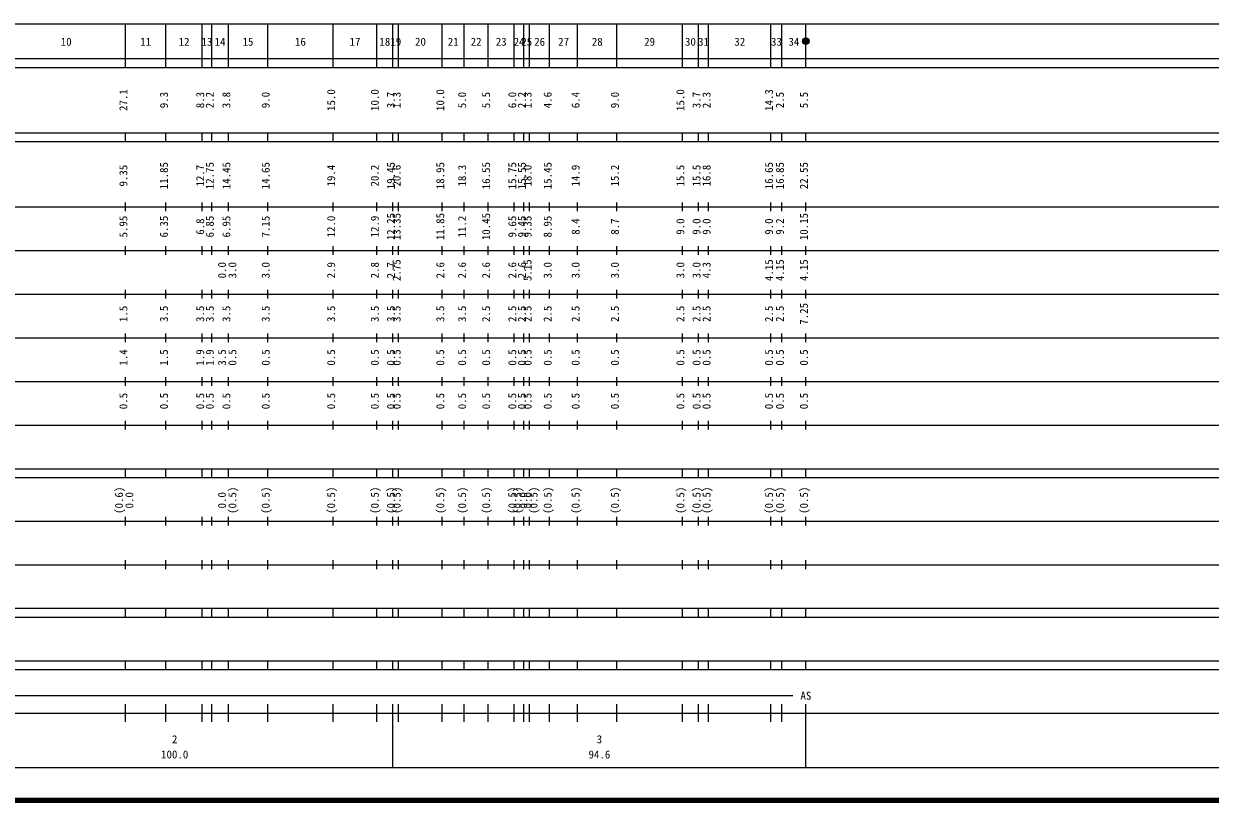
# Model space of a CAD drawing. Units: millimetres on the paper, enlarged 1000 times. Extents: x -376306283 to 680000, y -957283980 to 380000.
# Drawn here: x 183417 to 455235, y 20000 to 198000 of the extents above; entities that cross this region are included whole.
import ezdxf
from ezdxf.enums import TextEntityAlignment as Align

# ---------------------------------------------------------------- set-up
doc = ezdxf.new("R2010")
doc.units = ezdxf.units.MM
doc.header["$LTSCALE"] = 1000
doc.layers.add('M-TTL', color=2, linetype='Continuous', lineweight=140)
doc.layers.add('M-TTL-BAND', color=7, linetype='Continuous', lineweight=25)
doc.styles.add('ＭＳ ゴシック', font='')
doc.styles.get('ＭＳ ゴシック').set_extended_font_data('MS Gothic')

msp = doc.modelspace()

# ---------------------------------------------------------------- linework, layer by layer
at = {"layer": 'M-TTL'}
msp.add_line((40000, 20000), (680000, 20000), dxfattribs=at)
at = {"layer": 'M-TTL-BAND'}
for p, q in [((68000, 198000), (579000, 198000)), ((206700, 188000), (206700, 198000)), ((216000, 188000), (216000, 198000)), ((224300, 188000), (224300, 198000)), ((226500, 188000), (226500, 198000)), ((230300, 188000), (230300, 198000)), ((239300, 188000), (239300, 198000)), ((254300, 188000), (254300, 198000)), ((264300, 188000), (264300, 198000)), ((268000, 188000), (268000, 198000)), ((269300, 188000), (269300, 198000)), ((279300, 188000), (279300, 198000)), ((284300, 188000), (284300, 198000)), ((289800, 188000), (289800, 198000)), ((295800, 188000), (295800, 198000)), ((298000, 188000), (298000, 198000)), ((299300, 188000), (299300, 198000)), ((303900, 188000), (303900, 198000)), ((310300, 188000), (310300, 198000)), ((319300, 188000), (319300, 198000)), ((334300, 188000), (334300, 198000)), ((338000, 188000), (338000, 198000)), ((340300, 188000), (340300, 198000)), ((354600, 188000), (354600, 198000)), ((357100, 188000), (357100, 198000)), ((362600, 188000), (362600, 198000)), ((40000, 190000), (579000, 190000)), ((40000, 188000), (579000, 188000)), ((40000, 173000), (579000, 173000)), ((206700, 171000), (206700, 173000)), ((216000, 171000), (216000, 173000)), ((224300, 171000), (224300, 173000)), ((226500, 171000), (226500, 173000)), ((230300, 171000), (230300, 173000)), ((239300, 171000), (239300, 173000)), ((254300, 171000), (254300, 173000)), ((264300, 171000), (264300, 173000)), ((268000, 171000), (268000, 173000)), ((269300, 171000), (269300, 173000)), ((279300, 171000), (279300, 173000)), ((284300, 171000), (284300, 173000)), ((289800, 171000), (289800, 173000)), ((295800, 171000), (295800, 173000)), ((298000, 171000), (298000, 173000)), ((299300, 171000), (299300, 173000)), ((303900, 171000), (303900, 173000)), ((310300, 171000), (310300, 173000)), ((319300, 171000), (319300, 173000)), ((334300, 171000), (334300, 173000)), ((338000, 171000), (338000, 173000)), ((340300, 171000), (340300, 173000)), ((354600, 171000), (354600, 173000)), ((357100, 171000), (357100, 173000)), ((362600, 171000), (362600, 173000)), ((40000, 171000), (579000, 171000)), ((40000, 156000), (579000, 156000)), ((206700, 155000), (206700, 157000)), ((216000, 155000), (216000, 157000)), ((224300, 155000), (224300, 157000)), ((226500, 155000), (226500, 157000)), ((230300, 155000), (230300, 157000)), ((239300, 155000), (239300, 157000)), ((254300, 155000), (254300, 157000)), ((264300, 155000), (264300, 157000)), ((268000, 155000), (268000, 157000)), ((269300, 155000), (269300, 157000)), ((279300, 155000), (279300, 157000)), ((284300, 155000), (284300, 157000)), ((289800, 155000), (289800, 157000)), ((295800, 155000), (295800, 157000)), ((298000, 155000), (298000, 157000)), ((299300, 155000), (299300, 157000)), ((303900, 155000), (303900, 157000)), ((310300, 155000), (310300, 157000)), ((319300, 155000), (319300, 157000)), ((334300, 155000), (334300, 157000)), ((338000, 155000), (338000, 157000)), ((340300, 155000), (340300, 157000)), ((354600, 155000), (354600, 157000)), ((357100, 155000), (357100, 157000)), ((362600, 155000), (362600, 157000)), ((206700, 145000), (206700, 147000)), ((216000, 145000), (216000, 147000)), ((224300, 145000), (224300, 147000)), ((226500, 145000), (226500, 147000)), ((230300, 145000), (230300, 147000)), ((239300, 145000), (239300, 147000)), ((254300, 145000), (254300, 147000)), ((264300, 145000), (264300, 147000)), ((268000, 145000), (268000, 147000)), ((269300, 145000), (269300, 147000)), ((279300, 145000), (279300, 147000)), ((284300, 145000), (284300, 147000)), ((289800, 145000), (289800, 147000)), ((295800, 145000), (295800, 147000)), ((298000, 145000), (298000, 147000)), ((299300, 145000), (299300, 147000)), ((303900, 145000), (303900, 147000)), ((310300, 145000), (310300, 147000)), ((319300, 145000), (319300, 147000)), ((334300, 145000), (334300, 147000)), ((338000, 145000), (338000, 147000)), ((340300, 145000), (340300, 147000)), ((354600, 145000), (354600, 147000)), ((357100, 145000), (357100, 147000)), ((362600, 145000), (362600, 147000)), ((46000, 146000), (579000, 146000)), ((52000, 136000), (579000, 136000)), ((206700, 135000), (206700, 137000)), ((216000, 135000), (216000, 137000)), ((224300, 135000), (224300, 137000)), ((226500, 135000), (226500, 137000)), ((230300, 135000), (230300, 137000)), ((239300, 135000), (239300, 137000)), ((254300, 135000), (254300, 137000)), ((264300, 135000), (264300, 137000)), ((268000, 135000), (268000, 137000)), ((269300, 135000), (269300, 137000)), ((279300, 135000), (279300, 137000)), ((284300, 135000), (284300, 137000)), ((289800, 135000), (289800, 137000)), ((295800, 135000), (295800, 137000)), ((298000, 135000), (298000, 137000)), ((299300, 135000), (299300, 137000)), ((303900, 135000), (303900, 137000)), ((310300, 135000), (310300, 137000)), ((319300, 135000), (319300, 137000)), ((334300, 135000), (334300, 137000)), ((338000, 135000), (338000, 137000)), ((340300, 135000), (340300, 137000)), ((354600, 135000), (354600, 137000)), ((357100, 135000), (357100, 137000)), ((362600, 135000), (362600, 137000)), ((46000, 126000), (579000, 126000)), ((206700, 125000), (206700, 127000)), ((216000, 125000), (216000, 127000)), ((224300, 125000), (224300, 127000)), ((226500, 125000), (226500, 127000)), ((230300, 125000), (230300, 127000)), ((239300, 125000), (239300, 127000)), ((254300, 125000), (254300, 127000)), ((264300, 125000), (264300, 127000)), ((268000, 125000), (268000, 127000)), ((269300, 125000), (269300, 127000)), ((279300, 125000), (279300, 127000)), ((284300, 125000), (284300, 127000)), ((289800, 125000), (289800, 127000)), ((295800, 125000), (295800, 127000)), ((298000, 125000), (298000, 127000)), ((299300, 125000), (299300, 127000)), ((303900, 125000), (303900, 127000)), ((310300, 125000), (310300, 127000)), ((319300, 125000), (319300, 127000)), ((334300, 125000), (334300, 127000)), ((338000, 125000), (338000, 127000)), ((340300, 125000), (340300, 127000)), ((354600, 125000), (354600, 127000)), ((357100, 125000), (357100, 127000)), ((362600, 125000), (362600, 127000)), ((206700, 115000), (206700, 117000)), ((216000, 115000), (216000, 117000)), ((224300, 115000), (224300, 117000)), ((226500, 115000), (226500, 117000)), ((230300, 115000), (230300, 117000)), ((239300, 115000), (239300, 117000)), ((254300, 115000), (254300, 117000)), ((264300, 115000), (264300, 117000)), ((268000, 115000), (268000, 117000)), ((269300, 115000), (269300, 117000)), ((279300, 115000), (279300, 117000)), ((284300, 115000), (284300, 117000)), ((289800, 115000), (289800, 117000)), ((295800, 115000), (295800, 117000)), ((298000, 115000), (298000, 117000)), ((299300, 115000), (299300, 117000)), ((303900, 115000), (303900, 117000)), ((310300, 115000), (310300, 117000)), ((319300, 115000), (319300, 117000)), ((334300, 115000), (334300, 117000)), ((338000, 115000), (338000, 117000)), ((340300, 115000), (340300, 117000)), ((354600, 115000), (354600, 117000)), ((357100, 115000), (357100, 117000)), ((362600, 115000), (362600, 117000)), ((52000, 116000), (579000, 116000)), ((206700, 105000), (206700, 107000)), ((216000, 105000), (216000, 107000)), ((224300, 105000), (224300, 107000)), ((226500, 105000), (226500, 107000)), ((230300, 105000), (230300, 107000)), ((239300, 105000), (239300, 107000)), ((254300, 105000), (254300, 107000)), ((264300, 105000), (264300, 107000)), ((268000, 105000), (268000, 107000)), ((269300, 105000), (269300, 107000)), ((279300, 105000), (279300, 107000)), ((284300, 105000), (284300, 107000)), ((289800, 105000), (289800, 107000)), ((295800, 105000), (295800, 107000)), ((298000, 105000), (298000, 107000)), ((299300, 105000), (299300, 107000)), ((303900, 105000), (303900, 107000)), ((310300, 105000), (310300, 107000)), ((319300, 105000), (319300, 107000)), ((334300, 105000), (334300, 107000)), ((338000, 105000), (338000, 107000)), ((340300, 105000), (340300, 107000)), ((354600, 105000), (354600, 107000)), ((357100, 105000), (357100, 107000)), ((362600, 105000), (362600, 107000)), ((46000, 106000), (579000, 106000)), ((40000, 96000), (579000, 96000)), ((206700, 94000), (206700, 96000)), ((216000, 94000), (216000, 96000)), ((224300, 94000), (224300, 96000)), ((226500, 94000), (226500, 96000)), ((230300, 94000), (230300, 96000)), ((239300, 94000), (239300, 96000)), ((254300, 94000), (254300, 96000)), ((264300, 94000), (264300, 96000)), ((268000, 94000), (268000, 96000)), ((269300, 94000), (269300, 96000)), ((279300, 94000), (279300, 96000)), ((284300, 94000), (284300, 96000)), ((289800, 94000), (289800, 96000)), ((295800, 94000), (295800, 96000)), ((298000, 94000), (298000, 96000)), ((299300, 94000), (299300, 96000)), ((303900, 94000), (303900, 96000)), ((310300, 94000), (310300, 96000)), ((319300, 94000), (319300, 96000)), ((334300, 94000), (334300, 96000)), ((338000, 94000), (338000, 96000)), ((340300, 94000), (340300, 96000)), ((354600, 94000), (354600, 96000)), ((357100, 94000), (357100, 96000)), ((362600, 94000), (362600, 96000)), ((40000, 94000), (579000, 94000)), ((206700, 83000), (206700, 85000)), ((216000, 83000), (216000, 85000)), ((224300, 83000), (224300, 85000)), ((226500, 83000), (226500, 85000)), ((230300, 83000), (230300, 85000)), ((239300, 83000), (239300, 85000)), ((254300, 83000), (254300, 85000)), ((264300, 83000), (264300, 85000)), ((268000, 83000), (268000, 85000)), ((269300, 83000), (269300, 85000)), ((279300, 83000), (279300, 85000)), ((284300, 83000), (284300, 85000)), ((289800, 83000), (289800, 85000)), ((295800, 83000), (295800, 85000)), ((298000, 83000), (298000, 85000)), ((299300, 83000), (299300, 85000)), ((303900, 83000), (303900, 85000)), ((310300, 83000), (310300, 85000)), ((319300, 83000), (319300, 85000)), ((334300, 83000), (334300, 85000)), ((338000, 83000), (338000, 85000)), ((340300, 83000), (340300, 85000)), ((354600, 83000), (354600, 85000)), ((357100, 83000), (357100, 85000)), ((362600, 83000), (362600, 85000)), ((49000, 84000), (579000, 84000)), ((40000, 74000), (579000, 74000)), ((206700, 73000), (206700, 75000)), ((216000, 73000), (216000, 75000)), ((224300, 73000), (224300, 75000)), ((226500, 73000), (226500, 75000)), ((230300, 73000), (230300, 75000)), ((239300, 73000), (239300, 75000)), ((254300, 73000), (254300, 75000)), ((264300, 73000), (264300, 75000)), ((268000, 73000), (268000, 75000)), ((269300, 73000), (269300, 75000)), ((279300, 73000), (279300, 75000)), ((284300, 73000), (284300, 75000)), ((289800, 73000), (289800, 75000)), ((295800, 73000), (295800, 75000)), ((298000, 73000), (298000, 75000)), ((299300, 73000), (299300, 75000)), ((303900, 73000), (303900, 75000)), ((310300, 73000), (310300, 75000)), ((319300, 73000), (319300, 75000)), ((334300, 73000), (334300, 75000)), ((338000, 73000), (338000, 75000)), ((340300, 73000), (340300, 75000)), ((354600, 73000), (354600, 75000)), ((357100, 73000), (357100, 75000)), ((362600, 73000), (362600, 75000)), ((40000, 64000), (579000, 64000)), ((206700, 62000), (206700, 64000)), ((216000, 62000), (216000, 64000)), ((224300, 62000), (224300, 64000)), ((226500, 62000), (226500, 64000)), ((230300, 62000), (230300, 64000)), ((239300, 62000), (239300, 64000)), ((254300, 62000), (254300, 64000)), ((264300, 62000), (264300, 64000)), ((268000, 62000), (268000, 64000)), ((269300, 62000), (269300, 64000)), ((279300, 62000), (279300, 64000)), ((284300, 62000), (284300, 64000)), ((289800, 62000), (289800, 64000)), ((295800, 62000), (295800, 64000)), ((298000, 62000), (298000, 64000)), ((299300, 62000), (299300, 64000)), ((303900, 62000), (303900, 64000)), ((310300, 62000), (310300, 64000)), ((319300, 62000), (319300, 64000)), ((334300, 62000), (334300, 64000)), ((338000, 62000), (338000, 64000)), ((340300, 62000), (340300, 64000)), ((354600, 62000), (354600, 64000)), ((357100, 62000), (357100, 64000)), ((362600, 62000), (362600, 64000)), ((40000, 62000), (579000, 62000)), ((40000, 52000), (579000, 52000)), ((206700, 50000), (206700, 52000)), ((216000, 50000), (216000, 52000)), ((224300, 50000), (224300, 52000)), ((226500, 50000), (226500, 52000)), ((230300, 50000), (230300, 52000)), ((239300, 50000), (239300, 52000)), ((254300, 50000), (254300, 52000)), ((264300, 50000), (264300, 52000)), ((268000, 50000), (268000, 52000)), ((269300, 50000), (269300, 52000)), ((279300, 50000), (279300, 52000)), ((284300, 50000), (284300, 52000)), ((289800, 50000), (289800, 52000)), ((295800, 50000), (295800, 52000)), ((298000, 50000), (298000, 52000)), ((299300, 50000), (299300, 52000)), ((303900, 50000), (303900, 52000)), ((310300, 50000), (310300, 52000)), ((319300, 50000), (319300, 52000)), ((334300, 50000), (334300, 52000)), ((338000, 50000), (338000, 52000)), ((340300, 50000), (340300, 52000)), ((354600, 50000), (354600, 52000)), ((357100, 50000), (357100, 52000)), ((362600, 50000), (362600, 52000)), ((40000, 50000), (579000, 50000)), ((71000, 44000), (359600, 44000)), ((206700, 38000), (206700, 42000)), ((216000, 38000), (216000, 42000)), ((224300, 38000), (224300, 42000)), ((226500, 38000), (226500, 42000)), ((230300, 38000), (230300, 42000)), ((239300, 38000), (239300, 42000)), ((254300, 38000), (254300, 42000)), ((264300, 38000), (264300, 42000)), ((268000, 27500), (268000, 42000)), ((269300, 38000), (269300, 42000)), ((279300, 38000), (279300, 42000)), ((284300, 38000), (284300, 42000)), ((289800, 38000), (289800, 42000)), ((295800, 38000), (295800, 42000)), ((298000, 38000), (298000, 42000)), ((299300, 38000), (299300, 42000)), ((303900, 38000), (303900, 42000)), ((310300, 38000), (310300, 42000)), ((319300, 38000), (319300, 42000)), ((334300, 38000), (334300, 42000)), ((338000, 38000), (338000, 42000)), ((340300, 38000), (340300, 42000)), ((354600, 38000), (354600, 42000)), ((357100, 38000), (357100, 42000)), ((362600, 27500), (362600, 42000)), ((40000, 40000), (579000, 40000)), ((68000, 27500), (579000, 27500))]:
    msp.add_line(p, q, dxfattribs=at)
for radius in [750, 600, 450, 300, 150, 100]:
    msp.add_circle((362600, 194000), radius, dxfattribs=at)

# ---------------------------------------------------------------- texts
at = {"layer": 'M-TTL-BAND', "style": 'ＭＳ ゴシック'}
for s, p in [('10', (193150, 192405)), ('11', (211350, 192405)), ('12', (220150, 192405)), ('13', (225400, 192405)), ('14', (228400, 192405)), ('15', (234800, 192405)), ('16', (246800, 192405)), ('17', (259300, 192405)), ('18', (266150, 192405)), ('19', (268650, 192405)), ('20', (274300, 192405)), ('21', (281800, 192405)), ('22', (287050, 192405)), ('23', (292800, 192405)), ('24', (296900, 192405)), ('25', (298650, 192405)), ('26', (301600, 192405)), ('27', (307100, 192405)), ('28', (314800, 192405)), ('29', (326800, 192405)), ('30', (336150, 192405)), ('31', (339150, 192405)), ('32', (347450, 192405)), ('33', (355850, 192405)), ('34', (359850, 192405)), ('AS', (362600, 42500)), ('2', (218000, 32523)), ('3', (315300, 32523)), ('100.0', (218000, 29033)), ('94.6', (315300, 29033))]:
    msp.add_text(s, height=1833, dxfattribs=at).set_placement(p, align=Align.BOTTOM_CENTER)
for s, p in [('27.1', (207700, 180500)), ('9.3', (217000, 180500)), ('8.3', (225300, 180500)), ('2.2', (227500, 180500)), ('3.8', (231300, 180500)), ('9.0', (240300, 180500)), ('15.0', (255300, 180500)), ('10.0', (265300, 180500)), ('3.7', (269000, 180500)), ('1.3', (270300, 180500)), ('10.0', (280300, 180500)), ('5.0', (285300, 180500)), ('5.5', (290800, 180500)), ('6.0', (296800, 180500)), ('2.2', (299000, 180500)), ('1.3', (300300, 180500)), ('4.6', (304900, 180500)), ('6.4', (311300, 180500)), ('9.0', (320300, 180500)), ('15.0', (335300, 180500)), ('3.7', (339000, 180500)), ('2.3', (341300, 180500)), ('14.3', (355600, 180500)), ('2.5', (358100, 180500)), ('5.5', (363600, 180500)), ('11.85', (217000, 163174)), ('12.75', (227500, 163174)), ('14.45', (231300, 163174)), ('14.65', (240300, 163174)), ('19.45', (269000, 163174)), ('18.95', (280300, 163174)), ('16.55', (290800, 163174)), ('15.75', (296800, 163174)), ('15.55', (299000, 163174)), ('15.45', (304900, 163174)), ('16.65', (355600, 163174)), ('16.85', (358100, 163174)), ('22.55', (363600, 163174)), ('9.35', (207700, 163174)), ('12.7', (225300, 163174)), ('19.4', (255300, 163174)), ('20.2', (265300, 163174)), ('20.6', (270300, 163174)), ('18.3', (285300, 163174)), ('18.0', (300300, 163174)), ('14.9', (311300, 163174)), ('15.2', (320300, 163174)), ('15.5', (335300, 163174)), ('15.5', (339000, 163174)), ('16.8', (341300, 163174)), ('5.95', (207700, 151500)), ('6.35', (217000, 151500)), ('6.8', (225300, 151500)), ('6.85', (227500, 151500)), ('6.95', (231300, 151500)), ('7.15', (240300, 151500)), ('12.0', (255300, 151500)), ('12.9', (265300, 151500)), ('12.25', (269000, 151500)), ('13.35', (270300, 151500)), ('11.85', (280300, 151500)), ('11.2', (285300, 151500)), ('10.45', (290800, 151500)), ('9.65', (296800, 151500)), ('9.45', (299000, 151500)), ('9.35', (300300, 151500)), ('8.95', (304900, 151500)), ('8.4', (311300, 151500)), ('8.7', (320300, 151500)), ('9.0', (335300, 151500)), ('9.0', (339000, 151500)), ('9.0', (341300, 151500)), ('9.0', (355600, 151500)), ('9.2', (358100, 151500)), ('10.15', (363600, 151500)), ('0.0', (230300, 141500)), ('3.0', (232670, 141500)), ('3.0', (240300, 141500)), ('2.9', (255300, 141500)), ('2.8', (265300, 141500)), ('2.7', (269000, 141500)), ('2.75', (270300, 141500)), ('2.6', (280300, 141500)), ('2.6', (285300, 141500)), ('2.6', (290800, 141500)), ('2.6', (296800, 141500)), ('2.6', (299000, 141500)), ('5.15', (300300, 141500)), ('3.0', (304900, 141500)), ('3.0', (311300, 141500)), ('3.0', (320300, 141500)), ('3.0', (335300, 141500)), ('3.0', (339000, 141500)), ('4.3', (341300, 141500)), ('4.15', (355600, 141500)), ('4.15', (358100, 141500)), ('4.15', (363600, 141500)), ('1.5', (207700, 131500)), ('3.5', (217000, 131500)), ('3.5', (225300, 131500)), ('3.5', (227500, 131500)), ('3.5', (231300, 131500)), ('3.5', (240300, 131500)), ('3.5', (255300, 131500)), ('3.5', (265300, 131500)), ('3.5', (269000, 131500)), ('3.5', (270300, 131500)), ('3.5', (280300, 131500)), ('3.5', (285300, 131500)), ('2.5', (290800, 131500)), ('2.5', (296800, 131500)), ('2.5', (299000, 131500)), ('2.5', (300300, 131500)), ('2.5', (304900, 131500)), ('2.5', (311300, 131500)), ('2.5', (320300, 131500)), ('2.5', (335300, 131500)), ('2.5', (339000, 131500)), ('2.5', (341300, 131500)), ('2.5', (355600, 131500)), ('2.5', (358100, 131500)), ('7.25', (363600, 131500)), ('1.4', (207700, 121500)), ('1.5', (217000, 121500)), ('1.9', (225300, 121500)), ('1.9', (227500, 121500)), ('3.5', (230300, 121500)), ('0.5', (232670, 121500)), ('0.5', (240300, 121500)), ('0.5', (255300, 121500)), ('0.5', (265300, 121500)), ('0.5', (269000, 121500)), ('0.5', (270300, 121500)), ('0.5', (280300, 121500)), ('0.5', (285300, 121500)), ('0.5', (290800, 121500)), ('0.5', (296800, 121500)), ('0.5', (299000, 121500)), ('0.5', (300300, 121500)), ('0.5', (304900, 121500)), ('0.5', (311300, 121500)), ('0.5', (320300, 121500)), ('0.5', (335300, 121500)), ('0.5', (339000, 121500)), ('0.5', (341300, 121500)), ('0.5', (355600, 121500)), ('0.5', (358100, 121500)), ('0.5', (363600, 121500)), ('0.5', (207700, 111500)), ('0.5', (217000, 111500)), ('0.5', (225300, 111500)), ('0.5', (227500, 111500)), ('0.5', (231300, 111500)), ('0.5', (240300, 111500)), ('0.5', (255300, 111500)), ('0.5', (265300, 111500)), ('0.5', (269000, 111500)), ('0.5', (270300, 111500)), ('0.5', (280300, 111500)), ('0.5', (285300, 111500)), ('0.5', (290800, 111500)), ('0.5', (296800, 111500)), ('0.5', (299000, 111500)), ('0.5', (300300, 111500)), ('0.5', (304900, 111500)), ('0.5', (311300, 111500)), ('0.5', (320300, 111500)), ('0.5', (335300, 111500)), ('0.5', (339000, 111500)), ('0.5', (341300, 111500)), ('0.5', (355600, 111500)), ('0.5', (358100, 111500)), ('0.5', (363600, 111500)), ('(0.6)', (206700, 88764)), ('0.0', (209070, 88764)), ('0.0', (230300, 88764)), ('(0.5)', (232670, 88764)), ('(0.5)', (240300, 88764)), ('(0.5)', (255300, 88764)), ('(0.5)', (265300, 88764)), ('(0.5)', (269000, 88764)), ('(0.5)', (270300, 88764)), ('(0.5)', (280300, 88764)), ('(0.5)', (285300, 88764)), ('(0.5)', (290800, 88764)), ('(0.5)', (296800, 88764)), ('(0.5)', (298000, 88764)), ('0.0', (299300, 88764)), ('0.0', (300370, 88764)), ('(0.5)', (301670, 88764)), ('(0.5)', (304900, 88764)), ('(0.5)', (311300, 88764)), ('(0.5)', (320300, 88764)), ('(0.5)', (335300, 88764)), ('(0.5)', (339000, 88764)), ('(0.5)', (341300, 88764)), ('(0.5)', (355600, 88764)), ('(0.5)', (358100, 88764)), ('(0.5)', (363600, 88764))]:
    msp.add_text(s, height=1833, rotation=90, dxfattribs=at).set_placement(p, align=Align.BOTTOM_CENTER)

doc.saveas('drawing.dxf')
